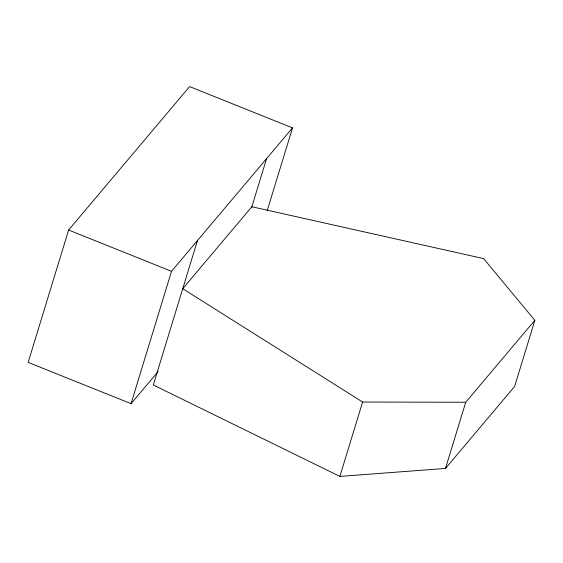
<?xml version="1.0" encoding="UTF-8"?>
<svg xmlns="http://www.w3.org/2000/svg" width="563" height="563" viewBox="0 0 563 563"><rect width="100%" height="100%" fill="white"/><g stroke="black" fill="none" stroke-linecap="round" stroke-linejoin="round"><path stroke-width="0.84" d="M267.151 210.815L292.507 127.885L189.597 86.589L68.616 230.021L28.15 362.375L131.052 403.671L158.189 371.496M131.052 403.671L171.518 271.317L292.507 127.885M197.444 240.577L153.298 384.965L339.869 476.411L445.481 468.444L514.617 386.485L534.85 320.305L483.596 258.6L251.865 206.748L182.729 288.706L362.614 402.031L465.714 402.264L534.85 320.305M251.724 207.205L266.581 158.618M339.869 476.411L362.614 402.031M445.481 468.444L465.714 402.264M68.616 230.021L171.518 271.317"/></g></svg>
